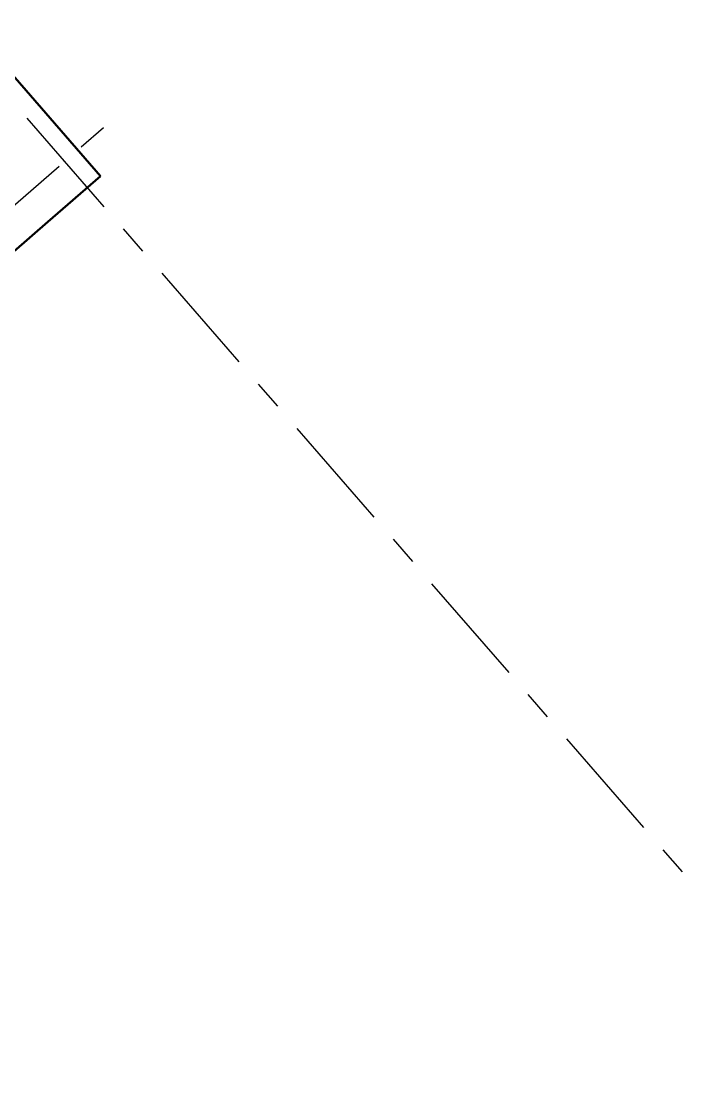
# Model space of a CAD drawing. Header units: millimetres. Extents: x -25371 to 2282244, y -90657 to 147824.
# Drawn here: x 1504589 to 1506492, y -76401 to -73347 of the extents above; entities that cross this region are included whole.
import ezdxf
from ezdxf.enums import TextEntityAlignment as Align

# ---------------------------------------------------------------- set-up
doc = ezdxf.new("R2010")
doc.units = ezdxf.units.MM
doc.linetypes.add('CENTER', pattern=[50.8, 31.75, -6.35, 6.35, -6.35])
doc.linetypes.add('TA_GL_000.90000', pattern=[2.475, 0.9, -0.225, 0.225, -0.225, 0.9])
for name, color, linetype in [('000 - 0_SYM_DWG_GRIDLINE_MAIN_COLOR_251', 7, 'Continuous'), ('000 - 0_SYM_DWG_SLOPE-SYM_TEXT_COLOR_3', 7, 'Continuous'), ('000 - GRID', 7, 'CENTER')]:
    doc.layers.add(name, color=color, linetype=linetype)
doc.layers.add('WALL-E', color=7, linetype='Continuous', lineweight=50)
doc.styles.add('Arial', font='arial.ttf', dxfattribs={"height": 300})
doc.styles.add('TA', font='', dxfattribs={"height": 4.5})
doc.styles.get('TA').set_extended_font_data('Cordia New')

# ---------------------------------------------------------------- blocks, each defined once
blk = doc.blocks.new('C-1-VS01_REV00_20260615-120454_LOPF_EX')
at = {"layer": 'WALL-E', "color": 7}
for p, q in [((-24225.916, 7105.623), (-20617.81, 2954.972)), ((-20768.752, 2823.761), (-20617.81, 2954.972)), ((-20768.752, 2823.761), (-22768.732, 1085.204))]:
    blk.add_line(p, q, dxfattribs=at)
blk = doc.blocks.new('*U330')
at = {"layer": '000 - 0_SYM_DWG_GRIDLINE_MAIN_COLOR_251', "color": 7, "linetype": 'ByBlock', "ltscale": 5}
blk.add_line((2, 0), (-362.708, 0), dxfattribs=at)
at = {"color": 7, "style": 'TA', "flags": 1}
blk.add_attdef('LOCATION', (6, -6), '', height=4.5, rotation=270, dxfattribs=at)
at = {"layer": '000 - 0_SYM_DWG_SLOPE-SYM_TEXT_COLOR_3', "color": 7, "style": 'Arial'}
blk.add_attdef('GRID-HEAD', text='', height=4, rotation=270, dxfattribs=at).set_placement((21.736, 0), align=Align.MIDDLE_CENTER)
blk = doc.blocks.new('*U329')
at = {"layer": '000 - 0_SYM_DWG_GRIDLINE_MAIN_COLOR_251', "color": 7, "linetype": 'ByBlock', "ltscale": 5}
blk.add_line((2, 0), (-83.525, 0), dxfattribs=at)
at = {"layer": '000 - 0_SYM_DWG_GRIDLINE_MAIN_COLOR_251', "color": 7}
blk.add_point((-81.525, 0), dxfattribs=at)
at = {"color": 7, "style": 'TA', "flags": 1}
blk.add_attdef('LOCATION', (6, -6), '', height=4.5, rotation=270, dxfattribs=at)
at = {"layer": '000 - 0_SYM_DWG_SLOPE-SYM_TEXT_COLOR_3', "color": 7, "style": 'Arial'}
blk.add_attdef('GRID-HEAD', text='', height=4, rotation=138.9524, dxfattribs=at).set_placement((21.736, 0), align=Align.MIDDLE_CENTER)
blk = doc.blocks.new('C-1-VS01_REV00_20260615-121114_LOPF_DIMS')
at = {"layer": '000 - GRID', "color": 7, "linetype": 'TA_GL_000.90000', "xscale": 75, "yscale": 75, "zscale": 75}
for name, p, rotation in [('*U330', (-30805.4, 14598.3), 131.0000000000055), ('*U329', (-25335.6, -1014), 221.0000000000055)]:
    blk.add_blockref(name, p, dxfattribs=dict(at, rotation=rotation))

msp = doc.modelspace()

# ---------------------------------------------------------------- block references
at = {"color": 7}
for name in ['C-1-VS01_REV00_20260615-121114_LOPF_DIMS', 'C-1-VS01_REV00_20260615-120454_LOPF_EX']:
    msp.add_blockref(name, (1525434.648, -76746.665), dxfattribs=at)

doc.saveas('drawing.dxf')
